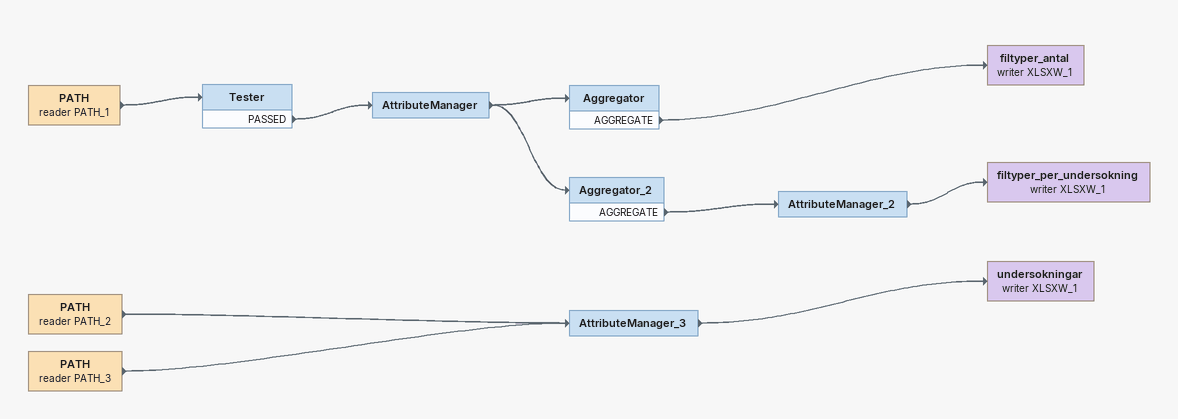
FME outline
PATH (reader PATH_1)
    -> Tester
Tester
    PASSED -> AttributeManager
AttributeManager
    -> Aggregator
    -> Aggregator_2
Aggregator
    AGGREGATE -> filtyper_antal (writer XLSXW_1)
filtyper_antal (writer XLSXW_1)
Aggregator_2
    AGGREGATE -> AttributeManager_2
AttributeManager_2
    -> filtyper_per_undersokning (writer XLSXW_1)
filtyper_per_undersokning (writer XLSXW_1)
PATH (reader PATH_2)
    -> AttributeManager_3
PATH (reader PATH_3)
    -> AttributeManager_3
AttributeManager_3
    -> undersokningar (writer XLSXW_1)
undersokningar (writer XLSXW_1)
